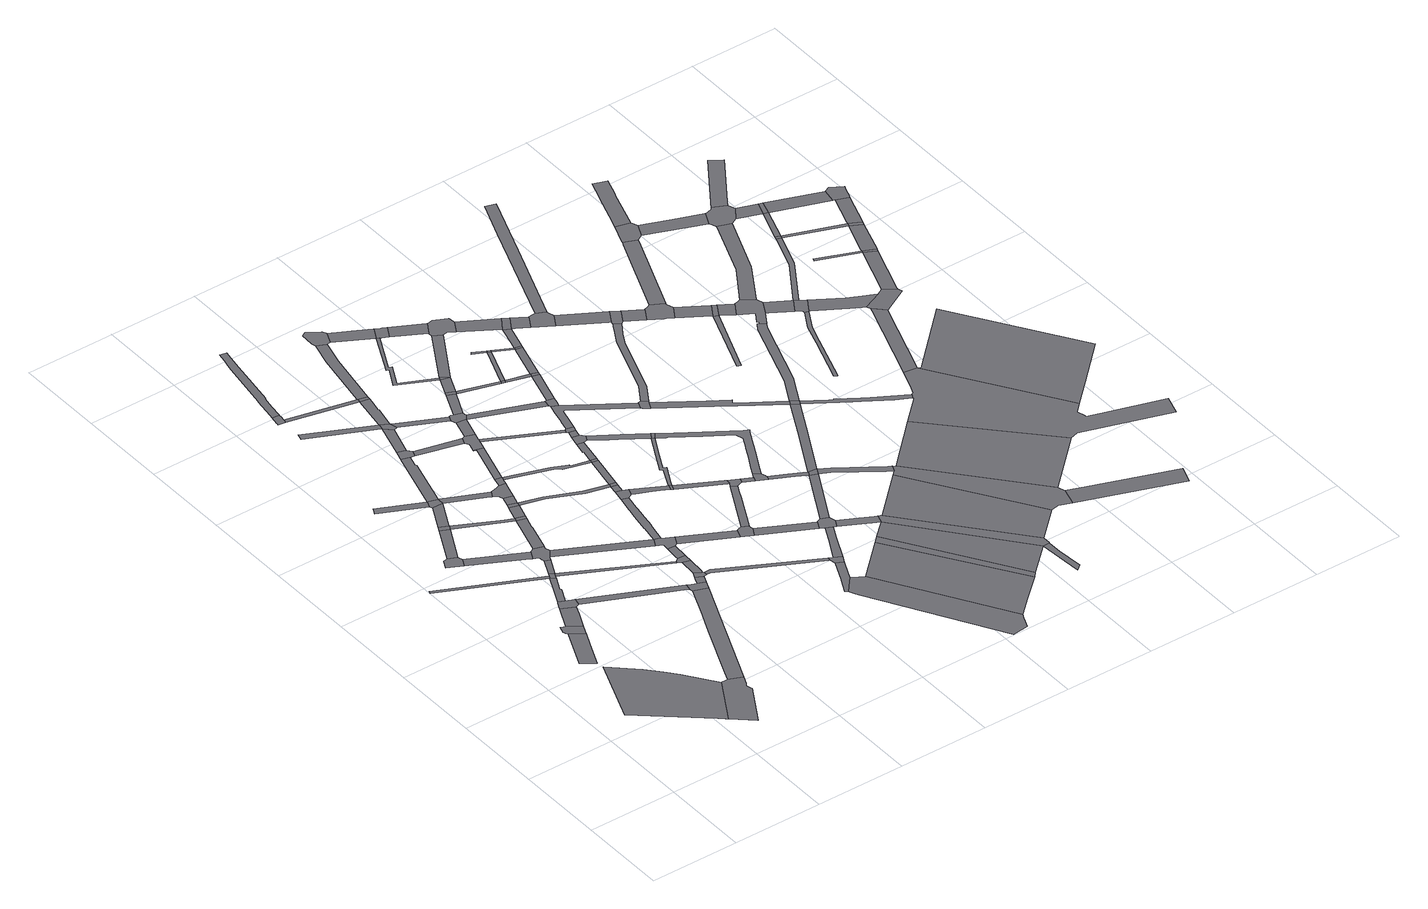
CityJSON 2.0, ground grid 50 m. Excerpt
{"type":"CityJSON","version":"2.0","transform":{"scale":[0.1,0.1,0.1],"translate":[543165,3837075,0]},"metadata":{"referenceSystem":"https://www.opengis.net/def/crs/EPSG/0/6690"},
"CityObjects":{
"road1":{"type":"Road","attributes":{"RoadStructureAttribute.sectionType":"1"},"geometry":[{"type":"MultiSurface","lod":"1","boundaries":[[[0,1,2,3,4,5,6,7,8]]]}]},
"road2":{"type":"Road","attributes":{"RoadStructureAttribute.sectionType":"1"},"geometry":[{"type":"MultiSurface","lod":"1","boundaries":[[[9,10,11,12,13]]]}]},
"road3":{"type":"Road","geometry":[{"type":"MultiSurface","lod":"1","boundaries":[[[14,15,16,17,9,13,18,19,20]]]}]},
"road4":{"type":"Road","geometry":[{"type":"MultiSurface","lod":"1","boundaries":[[[21,8,7,22,23,24,25,26,27,28,29]]]}]},
"road5":{"type":"Road","attributes":{"RoadStructureAttribute.sectionType":"1"},"geometry":[{"type":"MultiSurface","lod":"1","boundaries":[[[30,31,32,33]]]}]},
"road6":{"type":"Road","attributes":{"RoadStructureAttribute.sectionType":"1"},"geometry":[{"type":"MultiSurface","lod":"1","boundaries":[[[34,20,19,35,36]]]}]},
"road7":{"type":"Road","geometry":[{"type":"MultiSurface","lod":"1","boundaries":[[[37,38,39,40,41,42]]]}]},
"road8":{"type":"Road","geometry":[{"type":"MultiSurface","lod":"1","boundaries":[[[43,44,45,46,47,34,36,48,49,50,51,52]]]}]},
"road9":{"type":"Road","attributes":{"RoadStructureAttribute.sectionType":"1"},"geometry":[{"type":"MultiSurface","lod":"1","boundaries":[[[53,37,42,54]]]}]},
"road10":{"type":"Road","attributes":{"RoadStructureAttribute.sectionType":"1"},"geometry":[{"type":"MultiSurface","lod":"1","boundaries":[[[32,55,43,52,56,57,58,59,60]]]}]},
"road11":{"type":"Road","attributes":{"RoadStructureAttribute.sectionType":"1"},"geometry":[{"type":"MultiSurface","lod":"1","boundaries":[[[41,40,61,62,63]]]}]},
"road12":{"type":"Road","geometry":[{"type":"MultiSurface","lod":"1","boundaries":[[[64,53,54,65]]]}]},
"road13":{"type":"Road","geometry":[{"type":"MultiSurface","lod":"1","boundaries":[[[66,33,32,60,67,68]]]}]},
"road14":{"type":"Road","attributes":{"RoadStructureAttribute.sectionType":"1"},"geometry":[{"type":"MultiSurface","lod":"1","boundaries":[[[69,70,71,72]]]}]},
"road15":{"type":"Road","attributes":{"RoadStructureAttribute.sectionType":"1"},"geometry":[{"type":"MultiSurface","lod":"1","boundaries":[[[73,66,68,74]]]}]},
"road16":{"type":"Road","attributes":{"RoadStructureAttribute.sectionType":"1"},"geometry":[{"type":"MultiSurface","lod":"1","boundaries":[[[75,64,65,76,77,78]]]}]},
"road17":{"type":"Road","geometry":[{"type":"MultiSurface","lod":"1","boundaries":[[[79,63,62,80,81,82,73,74,83,84,85,86,87,88]]]}]},
"road18":{"type":"Road","attributes":{"RoadStructureAttribute.sectionType":"1"},"geometry":[{"type":"MultiSurface","lod":"1","boundaries":[[[89,90,91,92,93,21,29,94]]]}]},
"road19":{"type":"Road","attributes":{"RoadStructureAttribute.sectionType":"1"},"geometry":[{"type":"MultiSurface","lod":"1","boundaries":[[[49,48,95,96,97]]]}]},
"road20":{"type":"Road","geometry":[{"type":"MultiSurface","lod":"1","boundaries":[[[72,71,75,78,98]]]}]},
"road21":{"type":"Road","attributes":{"RoadStructureAttribute.sectionType":"1"},"geometry":[{"type":"MultiSurface","lod":"1","boundaries":[[[99,100,65,54,101,102]]]}]},
"road22":{"type":"Road","attributes":{"RoadStructureAttribute.sectionType":"1"},"geometry":[{"type":"MultiSurface","lod":"1","boundaries":[[[101,103,79,88,104,105,106]]]}]},
"road23":{"type":"Road","geometry":[{"type":"MultiSurface","lod":"1","boundaries":[[[107,108,109,110,111,112,113,114,115]]]}]},
"road24":{"type":"Road","attributes":{"RoadStructureAttribute.sectionType":"1"},"geometry":[{"type":"MultiSurface","lod":"1","boundaries":[[[68,67,116,117]]]}]},
"road25":{"type":"Road","attributes":{"RoadStructureAttribute.sectionType":"1"},"geometry":[{"type":"MultiSurface","lod":"1","boundaries":[[[118,72,98,119,120,121]]]}]},
"road26":{"type":"Road","attributes":{"RoadStructureAttribute.sectionType":"1"},"geometry":[{"type":"MultiSurface","lod":"1","boundaries":[[[122,123,98,78,124,125,126]]]}]},
"road27":{"type":"Road","geometry":[{"type":"MultiSurface","lod":"1","boundaries":[[[102,101,106,127]]]}]},
"road28":{"type":"Road","attributes":{"RoadStructureAttribute.sectionType":"1"},"geometry":[{"type":"MultiSurface","lod":"1","boundaries":[[[128,129,130,131,132]]]}]},
"road29":{"type":"Road","attributes":{"RoadStructureAttribute.sectionType":"1"},"geometry":[{"type":"MultiSurface","lod":"1","boundaries":[[[133,134,102,127,135]]]}]},
"road30":{"type":"Road","attributes":{"RoadStructureAttribute.sectionType":"1"},"geometry":[{"type":"MultiSurface","lod":"1","boundaries":[[[136,85,84,137,138]]]}]},
"road31":{"type":"Road","geometry":[{"type":"MultiSurface","lod":"1","boundaries":[[[139,133,135,140]]]}]},
"road32":{"type":"Road","attributes":{"RoadStructureAttribute.sectionType":"1"},"geometry":[{"type":"MultiSurface","lod":"1","boundaries":[[[141,142,143,144,145,146,147,107,115,148,149,150,151,152,153,154,155,156,157]]]}]},
"road33":{"type":"Road","geometry":[{"type":"MultiSurface","lod":"1","boundaries":[[[158,159,118,121,160,161,162]]]}]},
"road34":{"type":"Road","geometry":[{"type":"MultiSurface","lod":"1","boundaries":[[[163,97,96,89,94,164,165]]]}]},
"road35":{"type":"Road","attributes":{"RoadStructureAttribute.sectionType":"1"},"geometry":[{"type":"MultiSurface","lod":"1","boundaries":[[[166,139,140,167,168]]]}]},
"road36":{"type":"Road","geometry":[{"type":"MultiSurface","lod":"1","boundaries":[[[169,170,126,125,171,172,166,168,173,174]]]}]},
"road37":{"type":"Road","attributes":{"RoadStructureAttribute.sectionType":"1"},"geometry":[{"type":"MultiSurface","lod":"1","boundaries":[[[175,112,111,176,177]]]}]},
"road38":{"type":"Road","attributes":{"RoadStructureAttribute.sectionType":"1"},"geometry":[{"type":"MultiSurface","lod":"1","boundaries":[[[178,179,165,164,180,181]]]}]},
"road39":{"type":"Road","attributes":{"RoadStructureAttribute.sectionType":"1"},"geometry":[{"type":"MultiSurface","lod":"1","boundaries":[[[131,158,162,182]]]}]},
"road40":{"type":"Road","geometry":[{"type":"MultiSurface","lod":"1","boundaries":[[[183,178,181,184,185,186,187]]]}]},
"road41":{"type":"Road","geometry":[{"type":"MultiSurface","lod":"1","boundaries":[[[188,189,169,174,190,191]]]}]},
"road42":{"type":"Road","attributes":{"RoadStructureAttribute.sectionType":"1"},"geometry":[{"type":"MultiSurface","lod":"1","boundaries":[[[192,183,187,193,194,195,196]]]}]},
"road43":{"type":"Road","geometry":[{"type":"MultiSurface","lod":"1","boundaries":[[[197,198,117,116,199,192,196,200]]]}]},
"road44":{"type":"Road","geometry":[{"type":"MultiSurface","lod":"1","boundaries":[[[132,131,182,201,202,203]]]}]},
"road45":{"type":"Road","attributes":{"RoadStructureAttribute.sectionType":"1"},"geometry":[{"type":"MultiSurface","lod":"1","boundaries":[[[204,161,160,205,206,207]]]}]},
"road46":{"type":"Road","attributes":{"RoadStructureAttribute.sectionType":"1"},"geometry":[{"type":"MultiSurface","lod":"1","boundaries":[[[208,209,197,200,210]]]}]},
"road47":{"type":"Road","attributes":{"RoadStructureAttribute.sectionType":"1"},"geometry":[{"type":"MultiSurface","lod":"1","boundaries":[[[176,211,132,203,212,213,214,215]]]}]},
"road48":{"type":"Road","attributes":{"RoadStructureAttribute.sectionType":"1"},"geometry":[{"type":"MultiSurface","lod":"1","boundaries":[[[216,217,218,219,188,191,220,221]]]}]},
"road49":{"type":"Road","geometry":[{"type":"MultiSurface","lod":"1","boundaries":[[[138,137,222,208,210,223,224,225,226]]]}]},
"road50":{"type":"Road","attributes":{"RoadStructureAttribute.sectionType":"1"},"geometry":[{"type":"MultiSurface","lod":"1","boundaries":[[[227,228,140,135,229,230,231,232]]]}]},
"road51":{"type":"Road","geometry":[{"type":"MultiSurface","lod":"1","boundaries":[[[177,176,215,233]]]}]},
"road52":{"type":"Road","attributes":{"RoadStructureAttribute.sectionType":"1"},"geometry":[{"type":"MultiSurface","lod":"1","boundaries":[[[234,203,202,235,236]]]}]},
"road53":{"type":"Road","attributes":{"RoadStructureAttribute.sectionType":"1"},"geometry":[{"type":"MultiSurface","lod":"1","boundaries":[[[237,238,239,240,241,242,243,138,226,244,245,246,247,248,249,250]]]}]},
"road54":{"type":"Road","geometry":[{"type":"MultiSurface","lod":"1","boundaries":[[[251,252,207,206,253,254,255,216,221,256,257,258,259,260]]]}]},
"road55":{"type":"Road","attributes":{"RoadStructureAttribute.sectionType":"1"},"geometry":[{"type":"MultiSurface","lod":"1","boundaries":[[[261,262,263,191,190,264,265,266,267,268]]]}]},
"road56":{"type":"Road","attributes":{"RoadStructureAttribute.sectionType":"1"},"geometry":[{"type":"MultiSurface","lod":"1","boundaries":[[[269,186,185,270,271,272,273,274]]]}]},
"road57":{"type":"Road","attributes":{"RoadStructureAttribute.sectionType":"1"},"geometry":[{"type":"MultiSurface","lod":"1","boundaries":[[[224,223,275,276]]]}]},
"road58":{"type":"Road","attributes":{"RoadStructureAttribute.sectionType":"1"},"geometry":[{"type":"MultiSurface","lod":"1","boundaries":[[[277,251,260,278]]]}]},
"road59":{"type":"Road","attributes":{"RoadStructureAttribute.sectionType":"1"},"geometry":[{"type":"MultiSurface","lod":"1","boundaries":[[[279,280,281,177,233,282,283]]]}]},
"road60":{"type":"Road","geometry":[{"type":"MultiSurface","lod":"1","boundaries":[[[284,238,237,250,285,286,287]]]}]},
"road61":{"type":"Road","geometry":[{"type":"MultiSurface","lod":"1","boundaries":[[[288,289,290,236,235,291,292,277,278,293,294,295,296]]]}]},
"road62":{"type":"Road","attributes":{"RoadStructureAttribute.sectionType":"1"},"geometry":[{"type":"MultiSurface","lod":"1","boundaries":[[[231,284,287,297]]]}]},
"road63":{"type":"Road","geometry":[{"type":"MultiSurface","lod":"1","boundaries":[[[232,231,297,298]]]}]},
"road64":{"type":"Road","attributes":{"RoadStructureAttribute.sectionType":"1"},"geometry":[{"type":"MultiSurface","lod":"1","boundaries":[[[258,257,299,300]]]}]},
"road65":{"type":"Road","attributes":{"RoadStructureAttribute.sectionType":"1"},"geometry":[{"type":"MultiSurface","lod":"1","boundaries":[[[267,232,298,301]]]}]},
"road66":{"type":"Road","attributes":{"RoadStructureAttribute.sectionType":"1"},"geometry":[{"type":"MultiSurface","lod":"1","boundaries":[[[302,296,295,303,304]]]}]},
"road67":{"type":"Road","attributes":{"RoadStructureAttribute.sectionType":"1"},"geometry":[{"type":"MultiSurface","lod":"1","boundaries":[[[305,286,285,306,307,308,309,310]]]}]},
"road68":{"type":"Road","geometry":[{"type":"MultiSurface","lod":"1","boundaries":[[[311,312,313,276,275,314,315,316,317]]]}]},
"road69":{"type":"Road","attributes":{"RoadStructureAttribute.sectionType":"1"},"geometry":[{"type":"MultiSurface","lod":"1","boundaries":[[[318,319,320,321,322,323,324,325]]]}]},
"road70":{"type":"Road","geometry":[{"type":"MultiSurface","lod":"1","boundaries":[[[326,327,328,329,330,279,283,331,332,333,334,335,336,337]]]}]},
"road71":{"type":"Road","geometry":[{"type":"MultiSurface","lod":"1","boundaries":[[[268,267,301,338]]]}]},
"road72":{"type":"Road","geometry":[{"type":"MultiSurface","lod":"1","boundaries":[[[339,302,304,340,341]]]}]},
"road73":{"type":"Road","attributes":{"RoadStructureAttribute.sectionType":"1"},"geometry":[{"type":"MultiSurface","lod":"1","boundaries":[[[342,343,344,345,268,338,346]]]}]},
"road74":{"type":"Road","attributes":{"RoadStructureAttribute.sectionType":"1"},"geometry":[{"type":"MultiSurface","lod":"1","boundaries":[[[347,348,349,350,351,352,353,354,355,356]]]}]},
"road75":{"type":"Road","geometry":[{"type":"MultiSurface","lod":"1","boundaries":[[[310,309,357,358]]]}]},
"road76":{"type":"Road","attributes":{"RoadStructureAttribute.sectionType":"1"},"geometry":[{"type":"MultiSurface","lod":"1","boundaries":[[[351,339,341,359,360]]]}]},
"road77":{"type":"Road","attributes":{"RoadStructureAttribute.sectionType":"1"},"geometry":[{"type":"MultiSurface","lod":"1","boundaries":[[[293,278,361,362,363,364,365]]]}]},
"road78":{"type":"Road","geometry":[{"type":"MultiSurface","lod":"1","boundaries":[[[274,273,318,325,366,367]]]}]},
"road79":{"type":"Road","geometry":[{"type":"MultiSurface","lod":"1","boundaries":[[[368,369,323,322,370,371,372,373,374,375,376,377,378]]]}]},
"road80":{"type":"Road","geometry":[{"type":"MultiSurface","lod":"1","boundaries":[[[379,352,351,360]]]}]},
"road81":{"type":"Road","geometry":[{"type":"MultiSurface","lod":"1","boundaries":[[[380,342,346,381,382,383,384,385,386]]]}]},
"road82":{"type":"Road","attributes":{"RoadStructureAttribute.sectionType":"1"},"geometry":[{"type":"MultiSurface","lod":"1","boundaries":[[[387,388,334,333,347,389]]]}]},
"road83":{"type":"Road","attributes":{"RoadStructureAttribute.sectionType":"1"},"geometry":[{"type":"MultiSurface","lod":"1","boundaries":[[[390,380,386,391]]]}]},
"road84":{"type":"Road","attributes":{"RoadStructureAttribute.sectionType":"1"},"geometry":[{"type":"MultiSurface","lod":"1","boundaries":[[[315,314,392,393]]]}]},
"road85":{"type":"Road","geometry":[{"type":"MultiSurface","lod":"1","boundaries":[[[394,300,299,390,391,395]]]}]},
"road86":{"type":"Road","attributes":{"RoadStructureAttribute.sectionType":"1"},"geometry":[{"type":"MultiSurface","lod":"1","boundaries":[[[396,311,317,397,398,399]]]}]},
"road87":{"type":"Road","attributes":{"RoadStructureAttribute.sectionType":"1"},"geometry":[{"type":"MultiSurface","lod":"1","boundaries":[[[341,340,400,401]]]}]},
"road88":{"type":"Road","attributes":{"RoadStructureAttribute.sectionType":"1"},"geometry":[{"type":"MultiSurface","lod":"1","boundaries":[[[402,358,357,403,404,405]]]}]},
"road89":{"type":"Road","attributes":{"RoadStructureAttribute.sectionType":"1"},"geometry":[{"type":"MultiSurface","lod":"1","boundaries":[[[406,407,408,367,366,409,410,411]]]}]},
"road90":{"type":"Road","attributes":{"RoadStructureAttribute.sectionType":"1"},"geometry":[{"type":"MultiSurface","lod":"1","boundaries":[[[412,413,414,415,416,310,358,417,418,419,420,421]]]}]},
"road91":{"type":"Road","geometry":[{"type":"MultiSurface","lod":"1","boundaries":[[[422,389,347,356,423,424,425,426]]]}]},
"road92":{"type":"Road","attributes":{"RoadStructureAttribute.sectionType":"1"},"geometry":[{"type":"MultiSurface","lod":"1","boundaries":[[[427,382,381,428,429,412,430]]]}]},
"road93":{"type":"Road","attributes":{"RoadStructureAttribute.sectionType":"1"},"geometry":[{"type":"MultiSurface","lod":"1","boundaries":[[[431,379,360,432]]]}]},
"road94":{"type":"Road","geometry":[{"type":"MultiSurface","lod":"1","boundaries":[[[401,400,433,434]]]}]},
"road95":{"type":"Road","geometry":[{"type":"MultiSurface","lod":"1","boundaries":[[[435,436,365,364,437,438,439,440,441,442,443]]]}]},
"road96":{"type":"Road","geometry":[{"type":"MultiSurface","lod":"1","boundaries":[[[444,393,392,445,406,411,446,447,448,449]]]}]},
"road97":{"type":"Road","geometry":[{"type":"MultiSurface","lod":"1","boundaries":[[[405,404,396,399,450,451,452,453]]]}]},
"road98":{"type":"Road","geometry":[{"type":"MultiSurface","lod":"1","boundaries":[[[454,378,377,455,456]]]}]},
"road99":{"type":"Road","attributes":{"RoadStructureAttribute.sectionType":"1"},"geometry":[{"type":"MultiSurface","lod":"1","boundaries":[[[457,425,424,458,459]]]}]},
"road100":{"type":"Road","attributes":{"RoadStructureAttribute.sectionType":"1"},"geometry":[{"type":"MultiSurface","lod":"1","boundaries":[[[434,433,460,461]]]}]},
"road101":{"type":"Road","attributes":{"RoadStructureAttribute.sectionType":"1"},"geometry":[{"type":"MultiSurface","lod":"1","boundaries":[[[462,401,434,463]]]}]},
"road102":{"type":"Road","attributes":{"RoadStructureAttribute.sectionType":"1"},"geometry":[{"type":"MultiSurface","lod":"1","boundaries":[[[453,452,464,465]]]}]},
"road103":{"type":"Road","attributes":{"RoadStructureAttribute.sectionType":"1"},"geometry":[{"type":"MultiSurface","lod":"1","boundaries":[[[460,435,443,466,467,468]]]}]},
"road104":{"type":"Road","geometry":[{"type":"MultiSurface","lod":"1","boundaries":[[[430,412,421,469]]]}]},
"road105":{"type":"Road","attributes":{"RoadStructureAttribute.sectionType":"1"},"geometry":[{"type":"MultiSurface","lod":"1","boundaries":[[[439,470,471,472,473,394,395,474,475,476,477,478,440]]]}]},
"road106":{"type":"Road","geometry":[{"type":"MultiSurface","lod":"1","boundaries":[[[479,480,481,462,482]]]}]},
"road107":{"type":"Road","attributes":{"RoadStructureAttribute.sectionType":"1"},"geometry":[{"type":"MultiSurface","lod":"1","boundaries":[[[483,484,448,447,485,486,487,488]]]}]},
"road108":{"type":"Road","geometry":[{"type":"MultiSurface","lod":"1","boundaries":[[[489,490,465,464,491,492,493,494]]]}]},
"road109":{"type":"Road","geometry":[{"type":"MultiSurface","lod":"1","boundaries":[[[461,460,468,495]]]}]},
"road110":{"type":"Road","geometry":[{"type":"MultiSurface","lod":"1","boundaries":[[[482,462,463,496]]]}]},
"road111":{"type":"Road","geometry":[{"type":"MultiSurface","lod":"1","boundaries":[[[497,498,459,458,431,432,499,500,501,502]]]}]},
"road112":{"type":"Road","attributes":{"RoadStructureAttribute.sectionType":"1"},"geometry":[{"type":"MultiSurface","lod":"1","boundaries":[[[503,504,444,449,505,506]]]}]},
"road113":{"type":"Road","geometry":[{"type":"MultiSurface","lod":"1","boundaries":[[[507,454,456,508]]]}]},
"road114":{"type":"Road","attributes":{"RoadStructureAttribute.sectionType":"1"},"geometry":[{"type":"MultiSurface","lod":"1","boundaries":[[[509,510,511,512,513,514,515,516,517,518,519,520,469,421,521,522,523,524,525,526,527,528,529,530,531,489,494]]]}]},
"road115":{"type":"Road","attributes":{"RoadStructureAttribute.sectionType":"1"},"geometry":[{"type":"MultiSurface","lod":"1","boundaries":[[[532,533,461,495,534]]]}]},
"road116":{"type":"Road","attributes":{"RoadStructureAttribute.sectionType":"1"},"geometry":[{"type":"MultiSurface","lod":"1","boundaries":[[[496,463,532,535]]]}]},
"road117":{"type":"Road","attributes":{"RoadStructureAttribute.sectionType":"1"},"geometry":[{"type":"MultiSurface","lod":"1","boundaries":[[[536,537,492,491,538,539,503,540]]]}]},
"road118":{"type":"Road","geometry":[{"type":"MultiSurface","lod":"1","boundaries":[[[541,542,478,477,543,544,545,546,547]]]}]},
"road119":{"type":"Road","geometry":[{"type":"MultiSurface","lod":"1","boundaries":[[[535,532,534,548]]]}]},
"road120":{"type":"Road","geometry":[{"type":"MultiSurface","lod":"1","boundaries":[[[487,549,507,508,550]]]}]},
"road121":{"type":"Road","attributes":{"RoadStructureAttribute.sectionType":"1"},"geometry":[{"type":"MultiSurface","lod":"1","boundaries":[[[501,500,551,552]]]}]},
"road122":{"type":"Road","attributes":{"RoadStructureAttribute.sectionType":"1"},"geometry":[{"type":"MultiSurface","lod":"1","boundaries":[[[553,554,555,535,548,556,557]]]}]},
"road123":{"type":"Road","geometry":[{"type":"MultiSurface","lod":"1","boundaries":[[[540,503,506,558]]]}]},
"road124":{"type":"Road","geometry":[{"type":"MultiSurface","lod":"1","boundaries":[[[559,488,487,550,560,561,562,563]]]}]},
"road125":{"type":"Road","geometry":[{"type":"MultiSurface","lod":"1","boundaries":[[[564,552,551,553,557,565]]]}]},
"road126":{"type":"Road","attributes":{"RoadStructureAttribute.sectionType":"1"},"geometry":[{"type":"MultiSurface","lod":"1","boundaries":[[[565,557,566,567,568]]]}]},
"road127":{"type":"Road","attributes":{"RoadStructureAttribute.sectionType":"1"},"geometry":[{"type":"MultiSurface","lod":"1","boundaries":[[[569,570,558,506,571,572,573,574,575]]]}]},
"road128":{"type":"Road","attributes":{"RoadStructureAttribute.sectionType":"1"},"geometry":[{"type":"MultiSurface","lod":"1","boundaries":[[[576,577,578,579,546,545,580,581,582,583]]]}]},
"road129":{"type":"Road","attributes":{"RoadStructureAttribute.sectionType":"1"},"geometry":[{"type":"MultiSurface","lod":"1","boundaries":[[[584,585,586,587,588,589,590,541,547,591,592,593,594,595,596]]]}]},
"road130":{"type":"Road","attributes":{"RoadStructureAttribute.sectionType":"1"},"geometry":[{"type":"MultiSurface","lod":"1","boundaries":[[[597,560,550,598,599,600]]]}]},
"road131":{"type":"Road","geometry":[{"type":"MultiSurface","lod":"1","boundaries":[[[601,602,568,567,603,604,605,606]]]}]},
"road132":{"type":"Road","attributes":{"function":"1"},"geometry":[{"type":"MultiSurface","lod":"1","boundaries":[[[607,563,562,608]]]}]},
"road133":{"type":"Road","attributes":{"RoadStructureAttribute.sectionType":"1"},"geometry":[{"type":"MultiSurface","lod":"1","boundaries":[[[609,610,611,540,558,612,613,614]]]}]},
"road134":{"type":"Road","attributes":{"RoadStructureAttribute.sectionType":"1"},"geometry":[{"type":"MultiSurface","lod":"1","boundaries":[[[615,604,603,616,617,618]]]}]},
"road135":{"type":"Road","geometry":[{"type":"MultiSurface","lod":"1","boundaries":[[[583,582,609,614,619]]]}]},
"road136":{"type":"Road","geometry":[{"type":"MultiSurface","lod":"1","boundaries":[[[620,621,575,574,607,608,622,623,624,625,626,627]]]}]},
"road137":{"type":"Road","geometry":[{"type":"MultiSurface","lod":"1","boundaries":[[[618,617,628,584,596,629,630]]]}]},
"road138":{"type":"Road","attributes":{"RoadStructureAttribute.sectionType":"1"},"geometry":[{"type":"MultiSurface","lod":"1","boundaries":[[[630,629,631,632]]]}]},
"road139":{"type":"Road","attributes":{"RoadStructureAttribute.sectionType":"1"},"geometry":[{"type":"MultiSurface","lod":"1","boundaries":[[[633,634,601,606,635,636]]]}]},
"road140":{"type":"Road","geometry":[{"type":"MultiSurface","lod":"1","boundaries":[[[637,638,632,631,639,640,641,642,643,644]]]}]},
"road141":{"type":"Road","attributes":{"RoadStructureAttribute.sectionType":"1"},"geometry":[{"type":"MultiSurface","lod":"1","boundaries":[[[645,646,647,648,649,619,614,650,651,652,653,654]]]}]},
"road142":{"type":"Road","attributes":{"RoadStructureAttribute.sectionType":"1"},"geometry":[{"type":"MultiSurface","lod":"1","boundaries":[[[655,656,657,658,659]]]}]},
"road143":{"type":"Road","attributes":{"RoadStructureAttribute.sectionType":"1"},"geometry":[{"type":"MultiSurface","lod":"1","boundaries":[[[660,661,662,663,583,619,664,665,666,667,668]]]}]},
"road144":{"type":"Road","attributes":{"function":"1"},"geometry":[{"type":"MultiSurface","lod":"1","boundaries":[[[669,627,626,670]]]}]},
"road145":{"type":"Road","attributes":{"RoadStructureAttribute.sectionType":"1"},"geometry":[{"type":"MultiSurface","lod":"1","boundaries":[[[642,641,671,672]]]}]},
"road146":{"type":"Road","geometry":[{"type":"MultiSurface","lod":"1","boundaries":[[[672,671,655,659,673]]]}]},
"road147":{"type":"Road","attributes":{"RoadStructureAttribute.sectionType":"1"},"geometry":[{"type":"MultiSurface","lod":"1","boundaries":[[[674,675,637,644,676,677]]]}]},
"road148":{"type":"Road","attributes":{"RoadStructureAttribute.sectionType":"1"},"geometry":[{"type":"MultiSurface","lod":"1","boundaries":[[[673,659,678,679,680]]]}]},
"road149":{"type":"Road","attributes":{"RoadStructureAttribute.sectionType":"1"},"geometry":[{"type":"MultiSurface","lod":"1","boundaries":[[[681,624,623,682,683,684]]]}]},
"road150":{"type":"Road","attributes":{"RoadStructureAttribute.sectionType":"1"},"geometry":[{"type":"MultiSurface","lod":"1","boundaries":[[[685,686,687,688,689,690,691,692,693,694]]]}]},
"road151":{"type":"Road","geometry":[{"type":"MultiSurface","lod":"1","boundaries":[[[695,696,680,679,697,698,699,700,660,668,701,702,703]]]}]},
"road152":{"type":"Road","attributes":{"RoadStructureAttribute.sectionType":"1"},"geometry":[{"type":"MultiSurface","lod":"1","boundaries":[[[704,702,701,705,706,707]]]}]},
"road153":{"type":"Road","geometry":[{"type":"MultiSurface","lod":"1","boundaries":[[[708,709,710,711,674,677,712,713,714,715,716]]]}]},
"road154":{"type":"Road","geometry":[{"type":"MultiSurface","lod":"1","boundaries":[[[707,706,717,718,685,694,719,720,721]]]}]},
"road155":{"type":"Road","geometry":[{"type":"MultiSurface","lod":"1","boundaries":[[[722,723,724,725,654,653,726,669,670,727,728,729,730,731,732,733,734,735,736,737]]]}]},
"road156":{"type":"Road","attributes":{"RoadStructureAttribute.sectionType":"1"},"geometry":[{"type":"MultiSurface","lod":"1","boundaries":[[[738,739,740,722,737,741,742]]]}]},
"road157":{"type":"Road","attributes":{"RoadStructureAttribute.sectionType":"1"},"geometry":[{"type":"MultiSurface","lod":"1","boundaries":[[[743,744,695,703,745,746]]]}]},
"road158":{"type":"Road","attributes":{"RoadStructureAttribute.sectionType":"1"},"geometry":[{"type":"MultiSurface","lod":"1","boundaries":[[[747,748,749,750,708,716,751,752,753,754,755]]]}]},
"road159":{"type":"Road","attributes":{"RoadStructureAttribute.sectionType":"1"},"geometry":[{"type":"MultiSurface","lod":"1","boundaries":[[[756,757,720,719,758,759,760,761,762,763]]]}]},
"road160":{"type":"Road","attributes":{"RoadStructureAttribute.sectionType":"1"},"geometry":[{"type":"MultiSurface","lod":"1","boundaries":[[[764,765,714,713,766,767]]]}]},
"road161":{"type":"Road","attributes":{"RoadStructureAttribute.sectionType":"1"},"geometry":[{"type":"MultiSurface","lod":"1","boundaries":[[[768,769,707,721,770,771]]]}]},
"road162":{"type":"Road","attributes":{"function":"1","RoadStructureAttribute.sectionType":"7"},"geometry":[{"type":"MultiSurface","lod":"1","boundaries":[[[772,773,736,735,774,775]]]}]},
"road163":{"type":"Road","geometry":[{"type":"MultiSurface","lod":"1","boundaries":[[[776,777,763,762,738,742,778,779,780,781]]]}]},
"road164":{"type":"Road","geometry":[{"type":"MultiSurface","lod":"1","boundaries":[[[782,783,784,767,766,785,786,743,746,787,788,789]]]}]},
"road165":{"type":"Road","geometry":[{"type":"MultiSurface","lod":"1","boundaries":[[[790,768,771,791]]]}]},
"road166":{"type":"Road","attributes":{"RoadStructureAttribute.sectionType":"1"},"geometry":[{"type":"MultiSurface","lod":"1","boundaries":[[[792,793,794,795,796]]]}]},
"road167":{"type":"Road","attributes":{"RoadStructureAttribute.sectionType":"1"},"geometry":[{"type":"MultiSurface","lod":"1","boundaries":[[[797,790,791,798]]]}]},
"road168":{"type":"Road","attributes":{"RoadStructureAttribute.sectionType":"1"},"geometry":[{"type":"MultiSurface","lod":"1","boundaries":[[[788,787,799,797,800]]]}]},
"road169":{"type":"Road","attributes":{"RoadStructureAttribute.sectionType":"1"},"geometry":[{"type":"MultiSurface","lod":"1","boundaries":[[[795,776,781,801,802]]]}]},
"road170":{"type":"Road","geometry":[{"type":"MultiSurface","lod":"1","boundaries":[[[800,797,798,803]]]}]},
"road171":{"type":"Road","attributes":{"RoadStructureAttribute.sectionType":"1"},"geometry":[{"type":"MultiSurface","lod":"1","boundaries":[[[791,771,804,805]]]}]},
"road172":{"type":"Road","attributes":{"RoadStructureAttribute.sectionType":"1"},"geometry":[{"type":"MultiSurface","lod":"1","boundaries":[[[806,807,808,782,789,809,810]]]}]},
"road173":{"type":"Road","geometry":[{"type":"MultiSurface","lod":"1","boundaries":[[[796,795,802,811]]]}]},
"road174":{"type":"Road","attributes":{"RoadStructureAttribute.sectionType":"1"},"geometry":[{"type":"MultiSurface","lod":"1","boundaries":[[[804,812,796,811,813]]]}]},
"road175":{"type":"Road","attributes":{"RoadStructureAttribute.sectionType":"1"},"geometry":[{"type":"MultiSurface","lod":"1","boundaries":[[[803,798,814,815,816]]]}]},
"road176":{"type":"Road","geometry":[{"type":"MultiSurface","lod":"1","boundaries":[[[805,804,813,817]]]}]},
"road177":{"type":"Road","attributes":{"RoadStructureAttribute.sectionType":"1"},"geometry":[{"type":"MultiSurface","lod":"1","boundaries":[[[818,819,805,817,820]]]}]},
"road178":{"type":"Road","geometry":[{"type":"MultiSurface","lod":"1","boundaries":[[[821,816,815,822,818,820,823,824,825]]]}]}
},
"vertices":[
[581,717,0],[528,785,0],[461,859,0],[320,989,0],[176,626,0],[518,331,0],[546,306,0],[554,299,0],[701,549,0],
[342,1296,0],[245,1079,0],[312,1027,0],[379,1175,0],[413,1249,0],
[358,1355,0],[343,1362,0],[329,1321,0],[335,1309,0],[420,1264,0],[438,1303,0],[367,1350,0],
[741,550,0],[630,234,0],[664,204,0],[791,421,0],[789,422,0],[783,452,0],[787,461,0],[791,470,0],[813,519,0],
[8,1967,0],[2,1950,0],[533,1697,0],[542,1716,0],
[427,1478,0],[477,1390,0],[501,1443,0],
[230,2119,0],[207,2113,0],[183,2065,0],[263,2024,0],[287,2072,0],[279,2097,0],
[452,1527,0],[450,1525,0],[448,1521,0],[438,1502,0],[434,1494,0],[523,1453,0],[531,1492,0],[489,1511,0],[486,1513,0],[485,1513,0],
[333,2319,0],[381,2294,0],
[493,1614,0],[525,1594,0],[525,1597,0],[518,1600,0],[537,1638,0],[560,1684,0],
[531,1887,0],[561,1872,0],[584,1920,0],
[345,2343,0],[393,2319,0],
[549,1730,0],[565,1696,0],[576,1717,0],
[183,2648,0],[165,2610,0],[409,2498,0],[424,2535,0],
[595,1826,0],[623,1812,0],
[415,2479,0],[396,2325,0],[475,2478,0],[476,2479,0],
[609,1931,0],[589,1858,0],[593,1838,0],[594,1834,0],[632,1831,0],[634,1834,0],[664,1874,0],[662,1888,0],[657,1899,0],[662,1915,0],
[1024,1208,0],[948,1031,0],[920,969,0],[895,910,0],[762,600,0],[1099,1178,0],
[1012,1229,0],[1020,1226,0],[1027,1262,0],
[477,2519,0],
[619,2203,0],[620,2206,0],[676,2158,0],[683,2177,0],
[677,2157,0],[706,2065,0],[709,2080,0],[728,2142,0],
[224,3512,0],[216,3463,0],[217,3462,0],[215,3449,0],[256,3443,0],[259,3463,0],[263,3495,0],[262,3496,0],[264,3506,0],
[1096,1428,0],[1102,1440,0],
[522,2877,0],[555,2794,0],[550,2797,0],[570,2863,0],
[702,2418,0],[484,2516,0],[673,2388,0],[696,2376,0],[717,2411,0],
[734,2161,0],
[244,3327,0],[233,3292,0],[592,3125,0],[597,3123,0],[601,3156,0],
[709,2260,0],[686,2186,0],[760,2244,0],
[1115,1644,0],[1093,1597,0],[1117,1643,0],
[716,2282,0],[766,2267,0],
[321,4059,0],[306,3988,0],[305,3985,0],[293,3929,0],[248,3656,0],[247,3652,0],[227,3531,0],[264,3509,0],[274,3581,0],[275,3582,0],[287,3650,0],[288,3654,0],[291,3653,0],[334,3923,0],[344,3977,0],[345,3982,0],[358,4051,0],
[539,2933,0],[525,2887,0],[593,2858,0],[605,2892,0],[586,2918,0],
[1052,1251,0],[1117,1223,0],[1076,1240,0],
[733,2337,0],[768,2275,0],[782,2323,0],
[775,2427,0],[757,2422,0],[719,2365,0],[723,2363,0],[798,2376,0],[812,2422,0],
[547,3398,0],[636,3358,0],[640,3377,0],
[1096,1285,0],[1091,1274,0],[1134,1262,0],[1136,1267,0],
[636,3080,0],
[1111,1319,0],[1141,1267,0],[1156,1268,0],[1156,1290,0],[1149,1294,0],
[790,2480,0],[777,2433,0],[821,2453,0],[826,2470,0],
[1118,1414,0],[1151,1298,0],[1151,1300,0],[1155,1311,0],[1161,1403,0],
[1121,1453,0],[1116,1450,0],[1118,1416,0],[1164,1450,0],
[655,3087,0],[658,3088,0],[647,3132,0],
[610,2891,0],[601,2856,0],[843,2794,0],[857,2831,0],
[1127,1543,0],[1121,1465,0],[1171,1540,0],
[602,3160,0],[673,3249,0],[669,3252,0],[681,3304,0],[689,3348,0],
[844,2725,0],[843,2721,0],[857,2716,0],[859,2716,0],[827,2472,0],[896,2711,0],
[1129,1579,0],[1186,1548,0],[1210,1596,0],[1150,1626,0],[1151,1631,0],
[1075,2152,0],[894,2230,0],[892,2210,0],[1075,2129,0],[1202,2097,0],[1206,2116,0],
[692,3367,0],
[656,3127,0],[897,2975,0],[910,3005,0],
[1181,1987,0],[1181,1986,0],[1164,1900,0],[1162,1893,0],[1153,1844,0],[1134,1739,0],[1134,1737,0],[1172,1725,0],[1173,1732,0],[1176,1742,0],[1192,1837,0],[1194,1845,0],[1202,1893,0],[1218,1977,0],
[877,2836,0],[861,2830,0],[844,2793,0],[857,2773,0],[855,2765,0],[907,2750,0],[910,2760,0],[917,2778,0],[915,2779,0],[928,2820,0],
[1145,2347,0],[1145,2355,0],[1060,2392,0],[1007,2391,0],[1075,2367,0],[1098,2345,0],[1243,2306,0],[1246,2321,0],
[1193,1291,0],[1176,1268,0],[1692,1005,0],[1693,1005,0],[1696,1003,0],[1700,1020,0],
[1461,1408,0],[1481,1458,0],
[909,2948,0],[963,2938,0],
[732,3837,0],[695,3705,0],[641,3386,0],[749,3678,0],[783,3814,0],
[1194,2053,0],[1244,1989,0],[1258,2028,0],[1228,2043,0],
[922,3008,0],[919,3007,0],[912,3005,0],[898,2974,0],[901,2967,0],[985,2966,0],[984,2969,0],[981,2989,0],[935,3003,0],
[1237,2090,0],
[1241,2110,0],
[1284,2568,0],[1293,2586,0],
[1277,2299,0],
[999,3148,0],[1043,3123,0],[1046,3128,0],
[1422,1942,0],[1264,1980,0],[1339,1950,0],[1374,1931,0],[1419,1907,0],[1429,1938,0],
[1514,1469,0],[1513,1468,0],[1504,1466,0],[1524,1376,0],[1549,1424,0],[1547,1449,0],[1547,1450,0],
[1704,969,0],[1650,850,0],[1647,844,0],[1606,761,0],[1620,754,0],[1691,835,0],[1735,928,0],[1745,950,0],
[756,3950,0],[755,3950,0],[736,3941,0],[730,3938,0],[726,3862,0],[796,3816,0],[798,3817,0],[804,3818,0],[833,3884,0],[831,3889,0],[824,3906,0],[823,3908,0],
[1280,2315,0],
[1007,3165,0],[1047,3127,0],[1054,3144,0],
[1272,2463,0],[1256,2396,0],[1260,2394,0],[1247,2324,0],[1307,2455,0],
[1000,3710,0],[887,3480,0],[902,3472,0],[843,3364,0],[1050,3264,0],[1057,3278,0],[868,3367,0],[927,3483,0],[909,3490,0],[1015,3702,0],
[1432,1900,0],[1442,1928,0],
[1059,3154,0],[1101,3248,0],
[968,2936,0],[1024,2915,0],[1023,2913,0],[1345,2787,0],[1351,2824,0],
[1764,988,0],[1723,1008,0],
[1729,811,0],[1706,825,0],[1633,723,0],[1644,698,0],[2053,2,0],[2144,15,0],[2157,45,0],[2159,50,0],[2170,76,0],[2182,102,0],[1758,794,0],
[1058,3281,0],
[1286,2521,0],[1327,2459,0],[1347,2490,0],[1336,2497,0],[1332,2502,0],[1324,2511,0],[1323,2513,0],
[942,3826,0],[922,3836,0],[1035,3776,0],
[1296,2562,0],[1333,2552,0],
[1805,1231,0],[1830,1279,0],
[1303,2589,0],[1341,2579,0],
[1663,1754,0],[1651,1652,0],[1671,1692,0],[1694,1736,0],
[1271,3063,0],[1276,3079,0],
[1670,1807,0],[1666,1777,0],[1673,1773,0],[1679,1802,0],
[1832,1217,0],[1790,1135,0],[1725,1012,0],[1825,1117,0],[1829,1126,0],[1866,1201,0],
[1586,2284,0],[1523,2165,0],[1468,2061,0],[1483,2053,0],[1432,1944,0],[1452,1949,0],[1506,2056,0],[1491,2066,0],[1536,2153,0],[1601,2275,0],
[1065,3760,0],[1025,3696,0],[1057,3679,0],[1094,3746,0],[1072,3756,0],
[1487,2396,0],[1417,2395,0],[1455,2373,0],[1607,2316,0],
[1226,3564,0],[1273,3536,0],
[1291,3057,0],[1296,3074,0],
[1364,2826,0],[1354,2824,0],[1346,2785,0],[1347,2784,0],[1350,2774,0],[1386,2758,0],[1393,2781,0],[1398,2801,0],[1402,2815,0],
[1856,1290,0],[1831,1218,0],[1866,1202,0],[1882,1194,0],[1906,1238,0],[1896,1272,0],
[1697,1737,0],[1719,1743,0],[1727,1746,0],[1737,1772,0],
[1955,981,0],[2279,190,0],[2405,303,0],
[1093,3745,0],[1224,3587,0],[1266,3654,0],
[1420,3020,0],[1425,3038,0],
[1361,3297,0],[1378,3290,0],
[1785,1716,0],[1794,1742,0],
[1447,2969,0],[1452,2987,0],[1458,3009,0],
[1622,2306,0],
[1347,2763,0],[1335,2718,0],[1318,2651,0],[1318,2649,0],[1357,2641,0],[1375,2707,0],[1384,2710,0],[1686,2507,0],[1703,2545,0],
[1298,3344,0],[1294,3339,0],[1291,3333,0],[1367,3309,0],
[2077,1148,0],[1989,1193,0],[1990,1137,0],[2035,1113,0],[2074,1092,0],[2091,1141,0],
[1808,1768,0],[1797,1748,0],[1843,1687,0],[1851,1712,0],[1848,1721,0],[1841,1742,0],
[1463,3026,0],
[1384,3300,0],
[1300,3660,0],[1271,3651,0],[1300,3541,0],[1338,3518,0],[1379,3586,0],[1372,3623,0],
[2018,1595,0],[1986,1533,0],[1987,1440,0],[2060,1578,0],
[1991,1016,0],[2428,330,0],
[1860,1778,0],[1903,1862,0],[1943,1940,0],[1948,1950,0],[1981,2013,0],[1995,2038,0],[2003,2051,0],[1996,2056,0],[1980,2066,0],[1814,2177,0],[1644,2291,0],[1636,2296,0],[1646,2245,0],[1653,2241,0],[1794,2148,0],[1928,2060,0],[1929,2056,0],[1940,2019,0],[1941,2018,0],[1909,1958,0],[1904,1949,0],[1868,1880,0],[1832,1814,0],
[1483,3237,0],[1481,3230,0],[1521,3226,0],
[1486,3249,0],
[1985,1643,0],[1944,1664,0],[1979,1617,0],[1985,1614,0],[2030,1619,0],
[1721,2548,0],[1719,2548,0],[1697,2500,0],[1695,2496,0],[1726,2475,0],[1746,2518,0],[1749,2523,0],
[1524,3238,0],
[2063,1082,0],[2586,474,0],
[1529,3401,0],[1574,3471,0],
[1527,3395,0],[1498,3290,0],[1497,3288,0],[1536,3279,0],[1565,3378,0],
[2077,1612,0],
[2104,1134,0],[2624,475,0],[2624,477,0],[2624,521,0],[2111,1131,0],
[1592,3460,0],[1610,3450,0],
[1582,3368,0],[1646,3330,0],[1689,3402,0],
[2366,1421,0],[2138,1578,0],[2116,1550,0],[2226,1473,0],[2335,1396,0],[2365,1375,0],[2382,1411,0],
[2085,2259,0],[2066,2272,0],[2078,2291,0],[1978,2359,0],[1978,2301,0],[2071,2238,0],[2281,2095,0],[2294,2118,0],
[1980,3113,0],[1973,3102,0],[1970,3098,0],[1956,3073,0],[1955,3071,0],[1906,2985,0],[1782,2646,0],[1809,2618,0],[1810,2620,0],[1937,2963,0],[1971,3023,0],[1994,3058,0],[2013,3088,0],
[2625,396,0],[2604,234,0],[2605,223,0],[2637,248,0],
[1729,3405,0],[1718,3404,0],[1751,3267,0],[1793,3340,0],[1781,3376,0],[1782,3380,0],
[2342,1353,0],[2788,674,0],
[2282,2094,0],[2181,1903,0],[2032,1625,0],[2234,1903,0],[2317,2062,0],[2320,2068,0],
[1969,3234,0],[1970,3135,0],[1981,3130,0],[2024,3201,0],
[2334,2091,0],
[2395,1401,0],[2391,1404,0],[2834,682,0],[2903,657,0],[2929,759,0],[2928,760,0],[2918,798,0],[2398,1403,0],
[1980,3115,0],[2028,3100,0],[2071,3172,0],
[2129,3040,0],[2171,3112,0],
[2041,4223,0],[1961,4014,0],[1963,3850,0],[2098,4205,0],
[2209,3128,0],[2194,3121,0],[2202,2997,0],[2222,2988,0],[2246,2973,0],[2290,3042,0],[2276,3080,0],[2279,3089,0],
[2624,1907,0],[2584,1930,0],[2473,2002,0],[2472,1999,0],[2452,2011,0],[2532,1928,0],[2567,1907,0],[2704,1821,0],[2782,1780,0],[2796,1805,0],
[2401,2872,0],[2256,2491,0],[2266,2486,0],[2277,2482,0],[2425,2860,0],
[2536,2696,0],[2512,2660,0],[2372,2263,0],[2297,2124,0],[2333,2092,0],[2409,2237,0],[2414,2245,0],[2556,2643,0],[2574,2672,0],
[2653,1648,0],[3204,1072,0],
[2402,2875,0],[2446,2945,0],
[2469,2931,0],
[2401,3597,0],[2395,3582,0],[2468,3552,0],[2474,3568,0],
[2431,2857,0],[2498,2814,0],[2543,2885,0],
[2998,734,0],[2963,635,0],[3454,457,0],[3490,556,0],
[2772,2631,0],[2713,2528,0],[2674,2408,0],[2584,2147,0],[2592,2142,0],[2600,2137,0],[2600,2139,0],[2692,2408,0],[2728,2513,0],[2792,2625,0],
[2579,2896,0],[2567,2892,0],[2578,2764,0],[2543,2709,0],[2551,2703,0],[2544,2692,0],[2616,2740,0],[2659,2815,0],[2647,2853,0],
[2778,2741,0],[2631,2730,0],[2738,2664,0],[2784,2738,0],
[2446,3718,0],[2443,3709,0],[2425,3662,0],[2404,3606,0],[2485,3575,0],[2506,3588,0],[2540,3660,0],[2528,3687,0],[2524,3696,0],
[2770,2644,0],[2771,2637,0],[2795,2629,0],[2840,2702,0],[2806,2723,0],
[2869,1968,0],[2848,1910,0],[2831,1865,0],[2810,1811,0],[2788,1777,0],[3249,1083,0],[3398,1036,0],[3732,930,0],[3764,1036,0],[3431,1140,0],[3362,1162,0],[3359,1177,0],[3349,1216,0],[3397,1262,0],[2945,1954,0],[2942,1956,0],
[3044,2464,0],[3038,2447,0],[3038,2445,0],[3101,2402,0],[3105,2404,0],
[2839,3426,0],[2711,3100,0],[2781,3072,0],[2912,3399,0],
[2560,4052,0],[2523,3943,0],[2521,3939,0],[2458,3751,0],[2533,3723,0],[2588,3887,0],[2598,3917,0],[2602,3927,0],[2636,4027,0],
[3055,2574,0],[2997,2603,0],[2801,2625,0],[2964,2526,0],[3015,2498,0],[3017,2497,0],[3036,2487,0],[3141,2532,0],
[2729,3588,0],[2689,3603,0],[2822,3465,0],[2856,3539,0],
[3008,3173,0],[2939,2978,0],[2964,2970,0],[3034,3164,0],
[3297,2269,0],[2956,1943,0],[3522,1381,0],[3740,1590,0],
[3177,2552,0],[3173,2550,0],[3117,2411,0],[3130,2419,0],[3249,2482,0],[3240,2508,0],
[2907,3559,0],[2900,3549,0],[2860,3537,0],[2825,3459,0],[2839,3427,0],[2949,3417,0],[2997,3486,0],[2981,3525,0],
[3014,3191,0],[3042,3181,0],
[3056,2941,0],[3054,2934,0],[3052,2926,0],[3277,2838,0],[3282,2853,0],
[3078,3370,0],[3103,3362,0],
[3072,3372,0],[3106,3446,0],
[3243,2518,0],[3343,2804,0],
[3128,3438,0],
[3350,3046,0],[3357,3065,0],
[3117,3864,0],[2932,3595,0],[2926,3587,0],[2998,3550,0],[3183,3819,0],
[3349,2818,0],
[3286,2864,0],[3416,3012,0],
[3113,3359,0],[3408,3252,0],[3422,3331,0],
[3423,3031,0],
[3421,3247,0],[3360,3075,0],[3490,3222,0],
[3456,3347,0],[3418,3249,0],[3495,3236,0],[3508,3276,0],[3520,3304,0]
]}
